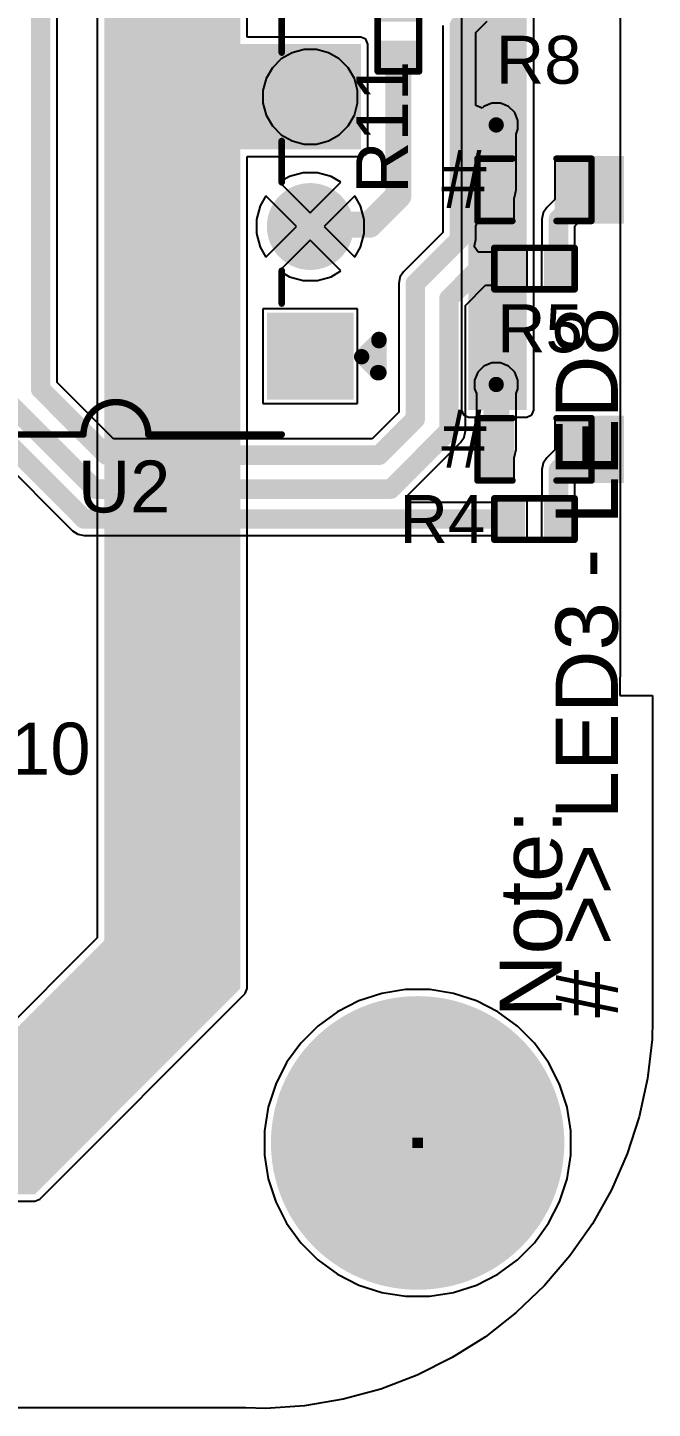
# Model space of a CAD drawing. Header units: millimetres. Extents: x -4.8 to 36.7, y -5.3 to 57.6.
# Drawn here: x 24.36 to 36.6, y -5.2 to 21.84 of the extents above; entities that cross this region are included whole.
import ezdxf

# ---------------------------------------------------------------- set-up
doc = ezdxf.new("R2010")
doc.units = ezdxf.units.MM
for name, color, linetype in [('BottomLayer', 5, 'Continuous'), ('BottomSolder', 6, 'Continuous'), ('MultiLayer', 9, 'Continuous'), ('PadHoleLayer', 156, 'Continuous'), ('TopLayer', 1, 'Continuous'), ('TopOverlay', 2, 'Continuous'), ('TopPaste', 8, 'Continuous'), ('TopSolder', 216, 'Continuous'), ('ViaHoleLayer', 16, 'Continuous')]:
    doc.layers.add(name, color=color, linetype=linetype)
doc.styles.add('Arial', font='', dxfattribs={"height": 0.2})
doc.styles.get('Arial').set_extended_font_data('Arial')

# ---------------------------------------------------------------- blocks, each defined once
blk = doc.blocks.new('DIP_18_50')
at = {"layer": 'BottomLayer'}
blk.add_hatch(color=5, dxfattribs=at).paths.add_polyline_path([(-4.61, 10.96), (-3.01, 10.96), (-3.01, 9.36), (-4.61, 9.36)])
h = blk.add_hatch(color=5, dxfattribs=at)
edge = h.paths.add_edge_path()
edge.add_arc((3.81, 10.16), 0.8, 0, 360)
h = blk.add_hatch(color=5, dxfattribs=at)
edge = h.paths.add_edge_path()
edge.add_arc((-3.81, 7.62), 0.8, 0, 360)
h = blk.add_hatch(color=5, dxfattribs=at)
edge = h.paths.add_edge_path()
edge.add_arc((3.81, 7.62), 0.8, 0, 360)
h = blk.add_hatch(color=5, dxfattribs=at)
edge = h.paths.add_edge_path()
edge.add_arc((-3.81, 5.08), 0.8, 0, 360)
h = blk.add_hatch(color=5, dxfattribs=at)
edge = h.paths.add_edge_path()
edge.add_arc((3.81, 5.08), 0.8, 0, 360)
h = blk.add_hatch(color=5, dxfattribs=at)
edge = h.paths.add_edge_path()
edge.add_arc((-3.81, 2.54), 0.8, 0, 360)
h = blk.add_hatch(color=5, dxfattribs=at)
edge = h.paths.add_edge_path()
edge.add_arc((3.81, 2.54), 0.8, 0, 360)
h = blk.add_hatch(color=5, dxfattribs=at)
edge = h.paths.add_edge_path()
edge.add_arc((-3.81, 0), 0.8, 0, 360)
h = blk.add_hatch(color=5, dxfattribs=at)
edge = h.paths.add_edge_path()
edge.add_arc((3.81, 0), 0.8, 0, 360)
h = blk.add_hatch(color=5, dxfattribs=at)
edge = h.paths.add_edge_path()
edge.add_arc((-3.81, -2.54), 0.8, 0, 360)
h = blk.add_hatch(color=5, dxfattribs=at)
edge = h.paths.add_edge_path()
edge.add_arc((3.81, -2.54), 0.8, 0, 360)
h = blk.add_hatch(color=5, dxfattribs=at)
edge = h.paths.add_edge_path()
edge.add_arc((-3.81, -5.08), 0.8, 0, 360)
h = blk.add_hatch(color=5, dxfattribs=at)
edge = h.paths.add_edge_path()
edge.add_arc((3.81, -5.08), 0.8, 0, 360)
h = blk.add_hatch(color=5, dxfattribs=at)
edge = h.paths.add_edge_path()
edge.add_arc((-3.81, -7.62), 0.8, 0, 360)
h = blk.add_hatch(color=5, dxfattribs=at)
edge = h.paths.add_edge_path()
edge.add_arc((3.81, -7.62), 0.8, 0, 360)
h = blk.add_hatch(color=5, dxfattribs=at)
edge = h.paths.add_edge_path()
edge.add_arc((-3.81, -10.16), 0.8, 0, 360)
h = blk.add_hatch(color=5, dxfattribs=at)
edge = h.paths.add_edge_path()
edge.add_arc((3.81, -10.16), 0.8, 0, 360)
at = {"layer": 'BottomSolder'}
blk.add_hatch(color=6, dxfattribs=at).paths.add_polyline_path([(-4.661, 11.011), (-2.959, 11.011), (-2.959, 9.309), (-4.661, 9.309)])
h = blk.add_hatch(color=6, dxfattribs=at)
edge = h.paths.add_edge_path()
edge.add_arc((3.81, 10.16), 0.851, 0, 360)
h = blk.add_hatch(color=6, dxfattribs=at)
edge = h.paths.add_edge_path()
edge.add_arc((-3.81, 7.62), 0.851, 0, 360)
h = blk.add_hatch(color=6, dxfattribs=at)
edge = h.paths.add_edge_path()
edge.add_arc((3.81, 7.62), 0.851, 0, 360)
h = blk.add_hatch(color=6, dxfattribs=at)
edge = h.paths.add_edge_path()
edge.add_arc((-3.81, 5.08), 0.851, 0, 360)
h = blk.add_hatch(color=6, dxfattribs=at)
edge = h.paths.add_edge_path()
edge.add_arc((3.81, 5.08), 0.851, 0, 360)
h = blk.add_hatch(color=6, dxfattribs=at)
edge = h.paths.add_edge_path()
edge.add_arc((-3.81, 2.54), 0.851, 0, 360)
h = blk.add_hatch(color=6, dxfattribs=at)
edge = h.paths.add_edge_path()
edge.add_arc((3.81, 2.54), 0.851, 0, 360)
h = blk.add_hatch(color=6, dxfattribs=at)
edge = h.paths.add_edge_path()
edge.add_arc((-3.81, 0), 0.851, 0, 360)
h = blk.add_hatch(color=6, dxfattribs=at)
edge = h.paths.add_edge_path()
edge.add_arc((3.81, 0), 0.851, 0, 360)
h = blk.add_hatch(color=6, dxfattribs=at)
edge = h.paths.add_edge_path()
edge.add_arc((-3.81, -2.54), 0.851, 0, 360)
h = blk.add_hatch(color=6, dxfattribs=at)
edge = h.paths.add_edge_path()
edge.add_arc((3.81, -2.54), 0.851, 0, 360)
h = blk.add_hatch(color=6, dxfattribs=at)
edge = h.paths.add_edge_path()
edge.add_arc((-3.81, -5.08), 0.851, 0, 360)
h = blk.add_hatch(color=6, dxfattribs=at)
edge = h.paths.add_edge_path()
edge.add_arc((3.81, -5.08), 0.851, 0, 360)
h = blk.add_hatch(color=6, dxfattribs=at)
edge = h.paths.add_edge_path()
edge.add_arc((-3.81, -7.62), 0.851, 0, 360)
h = blk.add_hatch(color=6, dxfattribs=at)
edge = h.paths.add_edge_path()
edge.add_arc((3.81, -7.62), 0.851, 0, 360)
h = blk.add_hatch(color=6, dxfattribs=at)
edge = h.paths.add_edge_path()
edge.add_arc((-3.81, -10.16), 0.851, 0, 360)
h = blk.add_hatch(color=6, dxfattribs=at)
edge = h.paths.add_edge_path()
edge.add_arc((3.81, -10.16), 0.851, 0, 360)
at = {"layer": 'MultiLayer'}
blk.add_hatch(color=9, dxfattribs=at).paths.add_polyline_path([(-4.61, 10.96), (-3.01, 10.96), (-3.01, 9.36), (-4.61, 9.36)])
h = blk.add_hatch(color=9, dxfattribs=at)
edge = h.paths.add_edge_path()
edge.add_arc((3.81, 10.16), 0.8, 0, 360)
h = blk.add_hatch(color=9, dxfattribs=at)
edge = h.paths.add_edge_path()
edge.add_arc((-3.81, 7.62), 0.8, 0, 360)
h = blk.add_hatch(color=9, dxfattribs=at)
edge = h.paths.add_edge_path()
edge.add_arc((3.81, 7.62), 0.8, 0, 360)
h = blk.add_hatch(color=9, dxfattribs=at)
edge = h.paths.add_edge_path()
edge.add_arc((-3.81, 5.08), 0.8, 0, 360)
h = blk.add_hatch(color=9, dxfattribs=at)
edge = h.paths.add_edge_path()
edge.add_arc((3.81, 5.08), 0.8, 0, 360)
h = blk.add_hatch(color=9, dxfattribs=at)
edge = h.paths.add_edge_path()
edge.add_arc((-3.81, 2.54), 0.8, 0, 360)
h = blk.add_hatch(color=9, dxfattribs=at)
edge = h.paths.add_edge_path()
edge.add_arc((3.81, 2.54), 0.8, 0, 360)
h = blk.add_hatch(color=9, dxfattribs=at)
edge = h.paths.add_edge_path()
edge.add_arc((-3.81, 0), 0.8, 0, 360)
h = blk.add_hatch(color=9, dxfattribs=at)
edge = h.paths.add_edge_path()
edge.add_arc((3.81, 0), 0.8, 0, 360)
h = blk.add_hatch(color=9, dxfattribs=at)
edge = h.paths.add_edge_path()
edge.add_arc((-3.81, -2.54), 0.8, 0, 360)
h = blk.add_hatch(color=9, dxfattribs=at)
edge = h.paths.add_edge_path()
edge.add_arc((3.81, -2.54), 0.8, 0, 360)
h = blk.add_hatch(color=9, dxfattribs=at)
edge = h.paths.add_edge_path()
edge.add_arc((-3.81, -5.08), 0.8, 0, 360)
h = blk.add_hatch(color=9, dxfattribs=at)
edge = h.paths.add_edge_path()
edge.add_arc((3.81, -5.08), 0.8, 0, 360)
h = blk.add_hatch(color=9, dxfattribs=at)
edge = h.paths.add_edge_path()
edge.add_arc((-3.81, -7.62), 0.8, 0, 360)
h = blk.add_hatch(color=9, dxfattribs=at)
edge = h.paths.add_edge_path()
edge.add_arc((3.81, -7.62), 0.8, 0, 360)
h = blk.add_hatch(color=9, dxfattribs=at)
edge = h.paths.add_edge_path()
edge.add_arc((-3.81, -10.16), 0.8, 0, 360)
h = blk.add_hatch(color=9, dxfattribs=at)
edge = h.paths.add_edge_path()
edge.add_arc((3.81, -10.16), 0.8, 0, 360)
at = {"layer": 'PadHoleLayer'}
h = blk.add_hatch(color=156, dxfattribs=at)
edge = h.paths.add_edge_path()
edge.add_arc((-3.81, 10.16), 0.5, 0, 360)
h = blk.add_hatch(color=156, dxfattribs=at)
edge = h.paths.add_edge_path()
edge.add_arc((3.81, 10.16), 0.5, 0, 360)
h = blk.add_hatch(color=156, dxfattribs=at)
edge = h.paths.add_edge_path()
edge.add_arc((-3.81, 7.62), 0.5, 0, 360)
h = blk.add_hatch(color=156, dxfattribs=at)
edge = h.paths.add_edge_path()
edge.add_arc((3.81, 7.62), 0.5, 0, 360)
h = blk.add_hatch(color=156, dxfattribs=at)
edge = h.paths.add_edge_path()
edge.add_arc((-3.81, 5.08), 0.5, 0, 360)
h = blk.add_hatch(color=156, dxfattribs=at)
edge = h.paths.add_edge_path()
edge.add_arc((3.81, 5.08), 0.5, 0, 360)
h = blk.add_hatch(color=156, dxfattribs=at)
edge = h.paths.add_edge_path()
edge.add_arc((-3.81, 2.54), 0.5, 0, 360)
h = blk.add_hatch(color=156, dxfattribs=at)
edge = h.paths.add_edge_path()
edge.add_arc((3.81, 2.54), 0.5, 0, 360)
h = blk.add_hatch(color=156, dxfattribs=at)
edge = h.paths.add_edge_path()
edge.add_arc((-3.81, 0), 0.5, 0, 360)
h = blk.add_hatch(color=156, dxfattribs=at)
edge = h.paths.add_edge_path()
edge.add_arc((3.81, 0), 0.5, 0, 360)
h = blk.add_hatch(color=156, dxfattribs=at)
edge = h.paths.add_edge_path()
edge.add_arc((-3.81, -2.54), 0.5, 0, 360)
h = blk.add_hatch(color=156, dxfattribs=at)
edge = h.paths.add_edge_path()
edge.add_arc((3.81, -2.54), 0.5, 0, 360)
h = blk.add_hatch(color=156, dxfattribs=at)
edge = h.paths.add_edge_path()
edge.add_arc((-3.81, -5.08), 0.5, 0, 360)
h = blk.add_hatch(color=156, dxfattribs=at)
edge = h.paths.add_edge_path()
edge.add_arc((3.81, -5.08), 0.5, 0, 360)
h = blk.add_hatch(color=156, dxfattribs=at)
edge = h.paths.add_edge_path()
edge.add_arc((-3.81, -7.62), 0.5, 0, 360)
h = blk.add_hatch(color=156, dxfattribs=at)
edge = h.paths.add_edge_path()
edge.add_arc((3.81, -7.62), 0.5, 0, 360)
h = blk.add_hatch(color=156, dxfattribs=at)
edge = h.paths.add_edge_path()
edge.add_arc((-3.81, -10.16), 0.5, 0, 360)
h = blk.add_hatch(color=156, dxfattribs=at)
edge = h.paths.add_edge_path()
edge.add_arc((3.81, -10.16), 0.5, 0, 360)
at = {"layer": 'TopLayer'}
blk.add_hatch(color=1, dxfattribs=at).paths.add_polyline_path([(-4.61, 10.96), (-3.01, 10.96), (-3.01, 9.36), (-4.61, 9.36)])
h = blk.add_hatch(color=1, dxfattribs=at)
edge = h.paths.add_edge_path()
edge.add_arc((3.81, 10.16), 0.8, 0, 360)
h = blk.add_hatch(color=1, dxfattribs=at)
edge = h.paths.add_edge_path()
edge.add_arc((-3.81, 7.62), 0.8, 0, 360)
h = blk.add_hatch(color=1, dxfattribs=at)
edge = h.paths.add_edge_path()
edge.add_arc((3.81, 7.62), 0.8, 0, 360)
h = blk.add_hatch(color=1, dxfattribs=at)
edge = h.paths.add_edge_path()
edge.add_arc((-3.81, 5.08), 0.8, 0, 360)
h = blk.add_hatch(color=1, dxfattribs=at)
edge = h.paths.add_edge_path()
edge.add_arc((3.81, 5.08), 0.8, 0, 360)
h = blk.add_hatch(color=1, dxfattribs=at)
edge = h.paths.add_edge_path()
edge.add_arc((-3.81, 2.54), 0.8, 0, 360)
h = blk.add_hatch(color=1, dxfattribs=at)
edge = h.paths.add_edge_path()
edge.add_arc((3.81, 2.54), 0.8, 0, 360)
h = blk.add_hatch(color=1, dxfattribs=at)
edge = h.paths.add_edge_path()
edge.add_arc((-3.81, 0), 0.8, 0, 360)
h = blk.add_hatch(color=1, dxfattribs=at)
edge = h.paths.add_edge_path()
edge.add_arc((3.81, 0), 0.8, 0, 360)
h = blk.add_hatch(color=1, dxfattribs=at)
edge = h.paths.add_edge_path()
edge.add_arc((-3.81, -2.54), 0.8, 0, 360)
h = blk.add_hatch(color=1, dxfattribs=at)
edge = h.paths.add_edge_path()
edge.add_arc((3.81, -2.54), 0.8, 0, 360)
h = blk.add_hatch(color=1, dxfattribs=at)
edge = h.paths.add_edge_path()
edge.add_arc((-3.81, -5.08), 0.8, 0, 360)
h = blk.add_hatch(color=1, dxfattribs=at)
edge = h.paths.add_edge_path()
edge.add_arc((3.81, -5.08), 0.8, 0, 360)
h = blk.add_hatch(color=1, dxfattribs=at)
edge = h.paths.add_edge_path()
edge.add_arc((-3.81, -7.62), 0.8, 0, 360)
h = blk.add_hatch(color=1, dxfattribs=at)
edge = h.paths.add_edge_path()
edge.add_arc((3.81, -7.62), 0.8, 0, 360)
h = blk.add_hatch(color=1, dxfattribs=at)
edge = h.paths.add_edge_path()
edge.add_arc((-3.81, -10.16), 0.8, 0, 360)
h = blk.add_hatch(color=1, dxfattribs=at)
edge = h.paths.add_edge_path()
edge.add_arc((3.81, -10.16), 0.8, 0, 360)
at = {"layer": 'TopSolder'}
blk.add_hatch(color=216, dxfattribs=at).paths.add_polyline_path([(-4.661, 11.011), (-2.959, 11.011), (-2.959, 9.309), (-4.661, 9.309)])
h = blk.add_hatch(color=216, dxfattribs=at)
edge = h.paths.add_edge_path()
edge.add_arc((3.81, 10.16), 0.851, 0, 360)
h = blk.add_hatch(color=216, dxfattribs=at)
edge = h.paths.add_edge_path()
edge.add_arc((-3.81, 7.62), 0.851, 0, 360)
h = blk.add_hatch(color=216, dxfattribs=at)
edge = h.paths.add_edge_path()
edge.add_arc((3.81, 7.62), 0.851, 0, 360)
h = blk.add_hatch(color=216, dxfattribs=at)
edge = h.paths.add_edge_path()
edge.add_arc((-3.81, 5.08), 0.851, 0, 360)
h = blk.add_hatch(color=216, dxfattribs=at)
edge = h.paths.add_edge_path()
edge.add_arc((3.81, 5.08), 0.851, 0, 360)
h = blk.add_hatch(color=216, dxfattribs=at)
edge = h.paths.add_edge_path()
edge.add_arc((-3.81, 2.54), 0.851, 0, 360)
h = blk.add_hatch(color=216, dxfattribs=at)
edge = h.paths.add_edge_path()
edge.add_arc((3.81, 2.54), 0.851, 0, 360)
h = blk.add_hatch(color=216, dxfattribs=at)
edge = h.paths.add_edge_path()
edge.add_arc((-3.81, 0), 0.851, 0, 360)
h = blk.add_hatch(color=216, dxfattribs=at)
edge = h.paths.add_edge_path()
edge.add_arc((3.81, 0), 0.851, 0, 360)
h = blk.add_hatch(color=216, dxfattribs=at)
edge = h.paths.add_edge_path()
edge.add_arc((-3.81, -2.54), 0.851, 0, 360)
h = blk.add_hatch(color=216, dxfattribs=at)
edge = h.paths.add_edge_path()
edge.add_arc((3.81, -2.54), 0.851, 0, 360)
h = blk.add_hatch(color=216, dxfattribs=at)
edge = h.paths.add_edge_path()
edge.add_arc((-3.81, -5.08), 0.851, 0, 360)
h = blk.add_hatch(color=216, dxfattribs=at)
edge = h.paths.add_edge_path()
edge.add_arc((3.81, -5.08), 0.851, 0, 360)
h = blk.add_hatch(color=216, dxfattribs=at)
edge = h.paths.add_edge_path()
edge.add_arc((-3.81, -7.62), 0.851, 0, 360)
h = blk.add_hatch(color=216, dxfattribs=at)
edge = h.paths.add_edge_path()
edge.add_arc((3.81, -7.62), 0.851, 0, 360)
h = blk.add_hatch(color=216, dxfattribs=at)
edge = h.paths.add_edge_path()
edge.add_arc((-3.81, -10.16), 0.851, 0, 360)
h = blk.add_hatch(color=216, dxfattribs=at)
edge = h.paths.add_edge_path()
edge.add_arc((3.81, -10.16), 0.851, 0, 360)
at = {"layer": 'TopOverlay'}
for points, const_width in [([(-0.635, 11.692), (-3.25, 11.692)], 0.127), ([(3.25, 11.692), (0.635, 11.692)], 0.127), ([(-5.156, 10.482), (-5.156, 9.855)], 0.3), ([(-4.817, 10.169), (-5.13, 10.482)], 0.3), ([(-4.817, 10.169), (-5.156, 9.83)], 0.3), ([(-3.25, 9.129), (-3.25, 8.485)], 0.127), ([(3.25, 9.295), (3.25, 8.485)], 0.127), ([(-3.25, 6.755), (-3.25, 5.945)], 0.127), ([(3.25, 6.755), (3.25, 5.945)], 0.127), ([(-3.25, 4.215), (-3.25, 3.405)], 0.127), ([(3.25, 4.215), (3.25, 3.405)], 0.127), ([(-3.25, 1.675), (-3.25, 0.865)], 0.127), ([(3.25, 1.675), (3.25, 0.865)], 0.127), ([(-3.25, -0.865), (-3.25, -1.675)], 0.127), ([(3.25, -0.865), (3.25, -1.675)], 0.127), ([(-3.25, -3.405), (-3.25, -4.215)], 0.127), ([(3.25, -3.405), (3.25, -4.215)], 0.127), ([(-3.25, -5.945), (-3.25, -6.755)], 0.127), ([(3.25, -5.945), (3.25, -6.755)], 0.127), ([(-3.25, -8.485), (-3.25, -9.295)], 0.127), ([(3.25, -8.485), (3.25, -9.295)], 0.127), ([(3.25, -11.667), (-3.25, -11.667)], 0.127)]:
    blk.add_lwpolyline(points, dxfattribs=dict(at, const_width=const_width))
for points, const_width in [([(-3.282, 11.692, 1), (-3.218, 11.692, 1)], 0.0635), ([(-0.667, 11.692, 1), (-0.603, 11.692, 1)], 0.0635), ([(-0.667, 11.692, 1), (-0.603, 11.692, 1)], 0.0635), ([(0.603, 11.692, 1), (0.667, 11.692, 1)], 0.0635), ([(0.603, 11.692, 1), (0.667, 11.692, 1)], 0.0635), ([(3.218, 11.692, 1), (3.282, 11.692, 1)], 0.0635), ([(-5.231, 10.482, 1), (-5.081, 10.482, 1)], 0.15), ([(-5.205, 10.482, 1), (-5.055, 10.482, 1)], 0.15), ([(-4.892, 10.169, 1), (-4.742, 10.169, 1)], 0.15), ([(-4.892, 10.169, 1), (-4.742, 10.169, 1)], 0.15), ([(-5.231, 9.855, 1), (-5.081, 9.855, 1)], 0.15), ([(-5.231, 9.83, 1), (-5.081, 9.83, 1)], 0.15), ([(-3.282, 9.129, 1), (-3.218, 9.129, 1)], 0.0635), ([(3.218, 9.295, 1), (3.282, 9.295, 1)], 0.0635), ([(-3.282, 8.485, 1), (-3.218, 8.485, 1)], 0.0635), ([(3.218, 8.485, 1), (3.282, 8.485, 1)], 0.0635), ([(-3.282, 6.755, 1), (-3.218, 6.755, 1)], 0.0635), ([(3.218, 6.755, 1), (3.282, 6.755, 1)], 0.0635), ([(-3.282, 5.945, 1), (-3.218, 5.945, 1)], 0.0635), ([(3.218, 5.945, 1), (3.282, 5.945, 1)], 0.0635), ([(-3.282, 4.215, 1), (-3.218, 4.215, 1)], 0.0635), ([(3.218, 4.215, 1), (3.282, 4.215, 1)], 0.0635), ([(-3.282, 3.405, 1), (-3.218, 3.405, 1)], 0.0635), ([(3.218, 3.405, 1), (3.282, 3.405, 1)], 0.0635), ([(-3.282, 1.675, 1), (-3.218, 1.675, 1)], 0.0635), ([(3.218, 1.675, 1), (3.282, 1.675, 1)], 0.0635), ([(-3.282, 0.865, 1), (-3.218, 0.865, 1)], 0.0635), ([(3.218, 0.865, 1), (3.282, 0.865, 1)], 0.0635), ([(-3.282, -0.865, 1), (-3.218, -0.865, 1)], 0.0635), ([(3.218, -0.865, 1), (3.282, -0.865, 1)], 0.0635), ([(-3.282, -1.675, 1), (-3.218, -1.675, 1)], 0.0635), ([(3.218, -1.675, 1), (3.282, -1.675, 1)], 0.0635), ([(-3.282, -3.405, 1), (-3.218, -3.405, 1)], 0.0635), ([(3.218, -3.405, 1), (3.282, -3.405, 1)], 0.0635), ([(-3.282, -4.215, 1), (-3.218, -4.215, 1)], 0.0635), ([(3.218, -4.215, 1), (3.282, -4.215, 1)], 0.0635), ([(-3.282, -5.945, 1), (-3.218, -5.945, 1)], 0.0635), ([(3.218, -5.945, 1), (3.282, -5.945, 1)], 0.0635), ([(-3.282, -6.755, 1), (-3.218, -6.755, 1)], 0.0635), ([(3.218, -6.755, 1), (3.282, -6.755, 1)], 0.0635), ([(-3.282, -8.485, 1), (-3.218, -8.485, 1)], 0.0635), ([(3.218, -8.485, 1), (3.282, -8.485, 1)], 0.0635), ([(-3.282, -9.295, 1), (-3.218, -9.295, 1)], 0.0635), ([(3.218, -9.295, 1), (3.282, -9.295, 1)], 0.0635), ([(-3.282, -11.667, 1), (-3.218, -11.667, 1)], 0.0635), ([(3.218, -11.667, 1), (3.282, -11.667, 1)], 0.0635)]:
    blk.add_lwpolyline(points, format="xyb", close=True, dxfattribs=dict(at, const_width=const_width))
at = {"layer": 'TopOverlay', "const_width": 0.127}
blk.add_lwpolyline([(0.635, 11.692, -1), (-0.635, 11.692)], format="xyb", dxfattribs=at)
blk = doc.blocks.new('R___0402_53')
at = {"layer": 'TopLayer'}
for points in [[(-0.699, -0.318), (-0.699, 0.318), (-0.241, 0.318), (-0.241, -0.318)], [(0.241, -0.318), (0.241, 0.318), (0.699, 0.318), (0.699, -0.318)]]:
    blk.add_hatch(color=1, dxfattribs=at).paths.add_polyline_path(points)
at = {"layer": 'TopPaste'}
for points in [[(-0.699, -0.318), (-0.699, 0.318), (-0.241, 0.318), (-0.241, -0.318)], [(0.241, -0.318), (0.241, 0.318), (0.699, 0.318), (0.699, -0.318)]]:
    blk.add_hatch(color=8, dxfattribs=at).paths.add_polyline_path(points)
at = {"layer": 'TopSolder'}
for points in [[(-0.754, -0.373), (-0.754, 0.373), (-0.186, 0.373), (-0.186, -0.373)], [(0.186, -0.373), (0.186, 0.373), (0.754, 0.373), (0.754, -0.373)]]:
    blk.add_hatch(color=216, dxfattribs=at).paths.add_polyline_path(points)
at = {"layer": 'TopOverlay'}
for points, const_width in [([(-0.787, 0.406), (0.787, 0.406)], 0.127), ([(-0.787, 0.406), (-0.787, -0.406)], 0.127), ([(0.787, 0.406), (0.787, -0.406)], 0.127), ([(-0.787, -0.406), (0.787, -0.406)], 0.127), ([(-0.813, -0.432), (0.813, -0.432)], 0.00323)]:
    blk.add_lwpolyline(points, dxfattribs=dict(at, const_width=const_width))
for points, const_width in [([(-0.819, 0.406, 1), (-0.756, 0.406, 1)], 0.0635), ([(-0.819, 0.406, 1), (-0.756, 0.406, 1)], 0.0635), ([(0.756, 0.406, 1), (0.819, 0.406, 1)], 0.0635), ([(0.756, 0.406, 1), (0.819, 0.406, 1)], 0.0635), ([(-0.819, -0.406, 1), (-0.756, -0.406, 1)], 0.0635), ([(-0.819, -0.406, 1), (-0.756, -0.406, 1)], 0.0635), ([(-0.814, -0.432, 1), (-0.812, -0.432, 1)], 0.00161), ([(0.756, -0.406, 1), (0.819, -0.406, 1)], 0.0635), ([(0.756, -0.406, 1), (0.819, -0.406, 1)], 0.0635), ([(0.812, -0.432, 1), (0.814, -0.432, 1)], 0.00161)]:
    blk.add_lwpolyline(points, format="xyb", close=True, dxfattribs=dict(at, const_width=const_width))
blk = doc.blocks.new('R___0402_64')
at = {"layer": 'TopLayer'}
for points in [[(-0.699, -0.318), (-0.699, 0.318), (-0.241, 0.318), (-0.241, -0.318)], [(0.241, -0.318), (0.241, 0.318), (0.699, 0.318), (0.699, -0.318)]]:
    blk.add_hatch(color=1, dxfattribs=at).paths.add_polyline_path(points)
at = {"layer": 'TopPaste'}
for points in [[(-0.699, -0.318), (-0.699, 0.318), (-0.241, 0.318), (-0.241, -0.318)], [(0.241, -0.318), (0.241, 0.318), (0.699, 0.318), (0.699, -0.318)]]:
    blk.add_hatch(color=8, dxfattribs=at).paths.add_polyline_path(points)
at = {"layer": 'TopSolder'}
for points in [[(-0.754, -0.373), (-0.754, 0.373), (-0.186, 0.373), (-0.186, -0.373)], [(0.186, -0.373), (0.186, 0.373), (0.754, 0.373), (0.754, -0.373)]]:
    blk.add_hatch(color=216, dxfattribs=at).paths.add_polyline_path(points)
at = {"layer": 'TopOverlay'}
for points, const_width in [([(-0.787, 0.406), (0.787, 0.406)], 0.127), ([(-0.787, -0.406), (-0.787, 0.406)], 0.127), ([(0.787, -0.406), (0.787, 0.406)], 0.127), ([(-0.787, -0.406), (0.787, -0.406)], 0.127), ([(-0.813, -0.432), (0.813, -0.432)], 0.00323)]:
    blk.add_lwpolyline(points, dxfattribs=dict(at, const_width=const_width))
for points, const_width in [([(-0.819, 0.406, 1), (-0.756, 0.406, 1)], 0.0635), ([(-0.819, 0.406, 1), (-0.756, 0.406, 1)], 0.0635), ([(0.756, 0.406, 1), (0.819, 0.406, 1)], 0.0635), ([(0.756, 0.406, 1), (0.819, 0.406, 1)], 0.0635), ([(-0.819, -0.406, 1), (-0.756, -0.406, 1)], 0.0635), ([(-0.819, -0.406, 1), (-0.756, -0.406, 1)], 0.0635), ([(-0.814, -0.432, 1), (-0.812, -0.432, 1)], 0.00161), ([(0.756, -0.406, 1), (0.819, -0.406, 1)], 0.0635), ([(0.756, -0.406, 1), (0.819, -0.406, 1)], 0.0635), ([(0.812, -0.432, 1), (0.814, -0.432, 1)], 0.00161)]:
    blk.add_lwpolyline(points, format="xyb", close=True, dxfattribs=dict(at, const_width=const_width))
blk = doc.blocks.new('R___0402_65')
at = {"layer": 'TopLayer'}
for points in [[(-0.699, -0.318), (-0.699, 0.318), (-0.241, 0.318), (-0.241, -0.318)], [(0.241, -0.318), (0.241, 0.318), (0.699, 0.318), (0.699, -0.318)]]:
    blk.add_hatch(color=1, dxfattribs=at).paths.add_polyline_path(points)
at = {"layer": 'TopPaste'}
for points in [[(-0.699, -0.318), (-0.699, 0.318), (-0.241, 0.318), (-0.241, -0.318)], [(0.241, -0.318), (0.241, 0.318), (0.699, 0.318), (0.699, -0.318)]]:
    blk.add_hatch(color=8, dxfattribs=at).paths.add_polyline_path(points)
at = {"layer": 'TopSolder'}
for points in [[(-0.754, -0.373), (-0.754, 0.373), (-0.186, 0.373), (-0.186, -0.373)], [(0.186, -0.373), (0.186, 0.373), (0.754, 0.373), (0.754, -0.373)]]:
    blk.add_hatch(color=216, dxfattribs=at).paths.add_polyline_path(points)
at = {"layer": 'TopOverlay'}
for points, const_width in [([(-0.787, 0.406), (0.787, 0.406)], 0.127), ([(-0.787, -0.406), (-0.787, 0.406)], 0.127), ([(0.787, -0.406), (0.787, 0.406)], 0.127), ([(-0.787, -0.406), (0.787, -0.406)], 0.127), ([(-0.813, -0.432), (0.813, -0.432)], 0.00323)]:
    blk.add_lwpolyline(points, dxfattribs=dict(at, const_width=const_width))
for points, const_width in [([(-0.819, 0.406, 1), (-0.756, 0.406, 1)], 0.0635), ([(-0.819, 0.406, 1), (-0.756, 0.406, 1)], 0.0635), ([(0.756, 0.406, 1), (0.819, 0.406, 1)], 0.0635), ([(0.756, 0.406, 1), (0.819, 0.406, 1)], 0.0635), ([(-0.819, -0.406, 1), (-0.756, -0.406, 1)], 0.0635), ([(-0.819, -0.406, 1), (-0.756, -0.406, 1)], 0.0635), ([(-0.814, -0.432, 1), (-0.812, -0.432, 1)], 0.00161), ([(0.756, -0.406, 1), (0.819, -0.406, 1)], 0.0635), ([(0.756, -0.406, 1), (0.819, -0.406, 1)], 0.0635), ([(0.812, -0.432, 1), (0.814, -0.432, 1)], 0.00161)]:
    blk.add_lwpolyline(points, format="xyb", close=True, dxfattribs=dict(at, const_width=const_width))
blk = doc.blocks.new('LED_0603_71')
at = {"layer": 'TopLayer'}
for points in [[(-1, 0.5), (-0.5, 0.5), (-0.5, -0.5), (-1, -0.5)], [(0.5, 0.5), (1, 0.5), (1, -0.5), (0.5, -0.5)]]:
    blk.add_hatch(color=1, dxfattribs=at).paths.add_polyline_path(points)
at = {"layer": 'TopOverlay'}
blk.add_hatch(color=2, dxfattribs=at).paths.add_polyline_path([(1.118, -0.66), (1.753, -0.66), (1.753, 0.66), (1.118, 0.66)])
at = {"layer": 'TopPaste'}
for points in [[(-1, 0.5), (-0.5, 0.5), (-0.5, -0.5), (-1, -0.5)], [(0.5, 0.5), (1, 0.5), (1, -0.5), (0.5, -0.5)]]:
    blk.add_hatch(color=8, dxfattribs=at).paths.add_polyline_path(points)
at = {"layer": 'TopSolder'}
for points in [[(-1.102, 0.602), (-0.398, 0.602), (-0.398, -0.602), (-1.102, -0.602)], [(0.398, 0.602), (1.102, 0.602), (1.102, -0.602), (0.398, -0.602)]]:
    blk.add_hatch(color=216, dxfattribs=at).paths.add_polyline_path(points)
at = {"layer": 'TopOverlay', "const_width": 0.127}
for points in [[(-1.118, -0.61), (-1.118, 0.61)], [(-1.118, 0.61), (-0.432, 0.61)], [(0.432, 0.61), (1.118, 0.61)], [(1.118, -0.61), (1.118, 0.61)], [(-1.118, -0.61), (-0.432, -0.61)], [(0.432, -0.61), (1.118, -0.61)]]:
    blk.add_lwpolyline(points, dxfattribs=at)
at = {"layer": 'TopOverlay', "const_width": 0.0635}
for points in [[(-1.149, 0.61, 1), (-1.086, 0.61, 1)], [(-1.149, 0.61, 1), (-1.086, 0.61, 1)], [(-0.464, 0.61, 1), (-0.4, 0.61, 1)], [(0.4, 0.61, 1), (0.464, 0.61, 1)], [(1.086, 0.61, 1), (1.149, 0.61, 1)], [(1.086, 0.61, 1), (1.149, 0.61, 1)], [(-1.149, -0.61, 1), (-1.086, -0.61, 1)], [(-1.149, -0.61, 1), (-1.086, -0.61, 1)], [(-0.464, -0.61, 1), (-0.4, -0.61, 1)], [(0.4, -0.61, 1), (0.464, -0.61, 1)], [(1.086, -0.61, 1), (1.149, -0.61, 1)], [(1.086, -0.61, 1), (1.149, -0.61, 1)]]:
    blk.add_lwpolyline(points, format="xyb", close=True, dxfattribs=at)
blk = doc.blocks.new('LED_0603_72')
at = {"layer": 'TopLayer'}
for points in [[(-1, 0.5), (-0.5, 0.5), (-0.5, -0.5), (-1, -0.5)], [(0.5, 0.5), (1, 0.5), (1, -0.5), (0.5, -0.5)]]:
    blk.add_hatch(color=1, dxfattribs=at).paths.add_polyline_path(points)
at = {"layer": 'TopOverlay'}
blk.add_hatch(color=2, dxfattribs=at).paths.add_polyline_path([(1.118, -0.66), (1.753, -0.66), (1.753, 0.66), (1.118, 0.66)])
at = {"layer": 'TopPaste'}
for points in [[(-1, 0.5), (-0.5, 0.5), (-0.5, -0.5), (-1, -0.5)], [(0.5, 0.5), (1, 0.5), (1, -0.5), (0.5, -0.5)]]:
    blk.add_hatch(color=8, dxfattribs=at).paths.add_polyline_path(points)
at = {"layer": 'TopSolder'}
for points in [[(-1.102, 0.602), (-0.398, 0.602), (-0.398, -0.602), (-1.102, -0.602)], [(0.398, 0.602), (1.102, 0.602), (1.102, -0.602), (0.398, -0.602)]]:
    blk.add_hatch(color=216, dxfattribs=at).paths.add_polyline_path(points)
at = {"layer": 'TopOverlay', "const_width": 0.127}
for points in [[(-1.118, -0.61), (-1.118, 0.61)], [(-1.118, 0.61), (-0.432, 0.61)], [(0.432, 0.61), (1.118, 0.61)], [(1.118, -0.61), (1.118, 0.61)], [(-1.118, -0.61), (-0.432, -0.61)], [(0.432, -0.61), (1.118, -0.61)]]:
    blk.add_lwpolyline(points, dxfattribs=at)
at = {"layer": 'TopOverlay', "const_width": 0.0635}
for points in [[(-1.149, 0.61, 1), (-1.086, 0.61, 1)], [(-1.149, 0.61, 1), (-1.086, 0.61, 1)], [(-0.464, 0.61, 1), (-0.4, 0.61, 1)], [(0.4, 0.61, 1), (0.464, 0.61, 1)], [(1.086, 0.61, 1), (1.149, 0.61, 1)], [(1.086, 0.61, 1), (1.149, 0.61, 1)], [(-1.149, -0.61, 1), (-1.086, -0.61, 1)], [(-1.149, -0.61, 1), (-1.086, -0.61, 1)], [(-0.464, -0.61, 1), (-0.4, -0.61, 1)], [(0.4, -0.61, 1), (0.464, -0.61, 1)], [(1.086, -0.61, 1), (1.149, -0.61, 1)], [(1.086, -0.61, 1), (1.149, -0.61, 1)]]:
    blk.add_lwpolyline(points, format="xyb", close=True, dxfattribs=at)

msp = doc.modelspace()

# ---------------------------------------------------------------- hatches: boundary and pattern name
at = {"layer": 'BottomLayer'}
for points in [[(34.138, 40.596), (32.995, 40.596), (32.995, 14.351), (34.138, 14.351)], [(28.524, 3.023), (28.524, 37.008), (25.857, 37.008), (25.857, 3.023)], [(30.888, 19.454), (30.888, 21.516), (26.746, 21.516), (26.746, 19.454)], [(28.524, 3.023), (26.721, 4.826), (22.695, 0.8), (24.498, -1.004)], [(17.196, 1.448), (17.196, -1.004), (24.498, -1.004), (24.498, 1.448)]]:
    msp.add_hatch(color=5, dxfattribs=at).paths.add_polyline_path(points)
h = msp.add_hatch(color=5, dxfattribs=at)
edge = h.paths.add_edge_path()
edge.add_arc((33.54, 19.933), 0.3, 0, 360)
h = msp.add_hatch(color=5, dxfattribs=at)
edge = h.paths.add_edge_path()
edge.add_arc((33.54, 14.851), 0.3, 0, 360)
at = {"layer": 'BottomSolder'}
msp.add_hatch(color=6, dxfattribs=at).paths.add_polyline_path([(31.898, 0.102), (32.102, 0.102), (32.102, -0.102), (31.898, -0.102)])
at = {"layer": 'PadHoleLayer'}
h = msp.add_hatch(color=156, dxfattribs=at)
edge = h.paths.add_edge_path()
edge.add_arc((32, 0), 2.875, 0, 360)
at = {"layer": 'TopLayer'}
h = msp.add_hatch(color=1, dxfattribs=at)
edge = h.paths.add_edge_path()
edge.add_arc((33.54, 19.933), 0.3, 0, 360)
h = msp.add_hatch(color=1, dxfattribs=at)
edge = h.paths.add_edge_path()
edge.add_arc((33.54, 14.851), 0.3, 0, 360)
at = {"layer": 'TopSolder'}
msp.add_hatch(color=216, dxfattribs=at).paths.add_polyline_path([(31.898, 0.102), (32.102, 0.102), (32.102, -0.102), (31.898, -0.102)])
at = {"layer": 'ViaHoleLayer'}
h = msp.add_hatch(color=16, dxfattribs=at)
edge = h.paths.add_edge_path()
edge.add_arc((33.54, 19.933), 0.15, 0, 360)
h = msp.add_hatch(color=16, dxfattribs=at)
edge = h.paths.add_edge_path()
edge.add_arc((33.54, 14.851), 0.15, 0, 360)

# ---------------------------------------------------------------- linework, layer by layer
at = {"layer": 'BottomLayer'}
for p, q in [((35.97, 43.053), (35.97, 9.18)), ((34.275, 14.351), (34.275, 40.596)), ((25.72, 34.694), (25.72, 4.019)), ((32.857, 34.556), (32.857, 14.351)), ((28.662, 21.654), (28.662, 24.396)), ((30.888, 21.654), (28.662, 21.654)), ((30.985, 21.614), (30.888, 21.654)), ((31.025, 21.516), (30.985, 21.614)), ((31.025, 19.454), (31.025, 21.516)), ((28.662, 3.023), (28.662, 19.316)), ((28.662, 19.316), (30.888, 19.316)), ((30.888, 19.316), (30.985, 19.356)), ((30.985, 19.356), (31.025, 19.454)), ((29.489, 18.926), (29.295, 18.814)), ((29.757, 18.998), (29.489, 18.926)), ((30.035, 18.998), (29.757, 18.998)), ((30.303, 18.926), (30.035, 18.998)), ((30.497, 18.814), (30.303, 18.926)), ((29.295, 18.814), (29.896, 18.214)), ((29.896, 18.214), (30.497, 18.814)), ((29.026, 18.545), (28.914, 18.351)), ((29.626, 17.944), (29.026, 18.545)), ((30.766, 18.545), (30.165, 17.944)), ((30.878, 18.351), (30.766, 18.545)), ((28.914, 18.351), (28.842, 18.083)), ((30.95, 18.083), (30.878, 18.351)), ((28.842, 18.083), (28.842, 17.805)), ((29.026, 17.343), (29.626, 17.944)), ((30.165, 17.944), (30.766, 17.343)), ((30.95, 17.805), (30.95, 18.083)), ((28.842, 17.805), (28.914, 17.537)), ((29.896, 17.675), (29.295, 17.074)), ((30.497, 17.074), (29.896, 17.675)), ((30.878, 17.537), (30.95, 17.805)), ((28.914, 17.537), (29.026, 17.343)), ((30.766, 17.343), (30.878, 17.537)), ((29.295, 17.074), (29.489, 16.962)), ((30.303, 16.962), (30.497, 17.074)), ((29.489, 16.962), (29.757, 16.89)), ((29.757, 16.89), (30.035, 16.89)), ((30.035, 16.89), (30.303, 16.962)), ((30.823, 16.331), (28.969, 16.331)), ((28.969, 16.331), (28.969, 14.477)), ((30.823, 14.477), (30.823, 16.331)), ((28.969, 14.477), (30.823, 14.477)), ((32.857, 14.351), (32.897, 14.254)), ((34.235, 14.254), (34.275, 14.351)), ((32.897, 14.254), (32.995, 14.214)), ((32.995, 14.214), (34.138, 14.214)), ((34.138, 14.214), (34.235, 14.254)), ((35.967, 9.127), (35.966, 9.119)), ((35.966, 9.119), (35.966, 8.763)), ((35.968, 9.142), (35.967, 9.127)), ((35.97, 9.157), (35.968, 9.142)), ((35.97, 9.18), (35.97, 9.18)), ((35.97, 9.18), (35.97, 9.172)), ((35.97, 9.172), (35.97, 9.157)), ((35.966, 8.763), (36.601, 8.763)), ((36.601, 8.763), (36.601, 2.407)), ((25.72, 4.019), (23.286, 1.585)), ((28.621, 2.925), (28.662, 3.023)), ((28.662, 3.023), (28.662, 3.023)), ((31.764, 3.002), (31.297, 2.928)), ((32.236, 3.002), (31.764, 3.002)), ((32.703, 2.928), (32.236, 3.002)), ((24.595, -1.101), (28.621, 2.925)), ((30.848, 2.782), (30.427, 2.568)), ((31.297, 2.928), (30.848, 2.782)), ((33.152, 2.782), (32.703, 2.928)), ((33.573, 2.568), (33.152, 2.782)), ((30.427, 2.568), (30.044, 2.29)), ((33.956, 2.29), (33.573, 2.568)), ((30.044, 2.29), (29.71, 1.956)), ((34.29, 1.956), (33.956, 2.29)), ((36.601, 2.407), (36.595, 2.024)), ((36.601, 2.407), (36.601, 2.407)), ((29.71, 1.956), (29.432, 1.573)), ((34.568, 1.573), (34.29, 1.956)), ((36.595, 2.024), (36.507, 1.263)), ((29.432, 1.573), (29.218, 1.152)), ((34.782, 1.152), (34.568, 1.573)), ((29.218, 1.152), (29.072, 0.703)), ((34.928, 0.703), (34.782, 1.152)), ((36.507, 1.263), (36.344, 0.514)), ((29.072, 0.703), (28.998, 0.236)), ((35.002, 0.236), (34.928, 0.703)), ((36.344, 0.514), (36.108, -0.215)), ((28.998, 0.236), (28.998, -0.236)), ((35.002, -0.236), (35.002, 0.236)), ((28.998, -0.236), (29.072, -0.703)), ((34.928, -0.703), (35.002, -0.236)), ((36.108, -0.215), (35.8, -0.916)), ((29.072, -0.703), (29.218, -1.152)), ((34.782, -1.152), (34.928, -0.703)), ((35.8, -0.916), (35.425, -1.584)), ((17.196, -1.141), (24.498, -1.141)), ((24.498, -1.141), (24.595, -1.101)), ((24.498, -1.141), (24.498, -1.141)), ((24.595, -1.101), (24.595, -1.101)), ((29.218, -1.152), (29.432, -1.573)), ((34.568, -1.573), (34.782, -1.152)), ((29.432, -1.573), (29.71, -1.956)), ((34.29, -1.956), (34.568, -1.573)), ((35.425, -1.584), (34.985, -2.212)), ((29.71, -1.956), (30.044, -2.29)), ((33.956, -2.29), (34.29, -1.956)), ((30.044, -2.29), (30.427, -2.568)), ((33.573, -2.568), (33.956, -2.29)), ((34.985, -2.212), (34.486, -2.793)), ((30.427, -2.568), (30.848, -2.782)), ((33.152, -2.782), (33.573, -2.568)), ((30.848, -2.782), (31.297, -2.928)), ((31.297, -2.928), (31.764, -3.002)), ((32.236, -3.002), (32.703, -2.928)), ((32.703, -2.928), (33.152, -2.782)), ((34.486, -2.793), (33.931, -3.321)), ((31.764, -3.002), (32.236, -3.002)), ((33.931, -3.321), (33.327, -3.793)), ((33.327, -3.793), (32.679, -4.202)), ((32.679, -4.202), (31.993, -4.544)), ((31.993, -4.544), (31.278, -4.818)), ((31.278, -4.818), (30.538, -5.019)), ((30.538, -5.019), (29.783, -5.146)), ((28.635, -5.185), (2.689, -5.185)), ((29.018, -5.197), (28.635, -5.185)), ((29.783, -5.146), (29.018, -5.197))]:
    msp.add_line(p, q, dxfattribs=at)
at = {"layer": 'TopLayer'}
for p, q in [((35.97, 43.053), (35.97, 9.18)), ((24.936, 14.891), (24.936, 24.79)), ((33.141, 21.745), (33.363, 21.967)), ((32.493, 21.879), (32.493, 17.824)), ((33.141, 20.317), (33.141, 21.745)), ((29.774, 21.411), (29.538, 21.348)), ((30.018, 21.411), (29.774, 21.411)), ((30.254, 21.348), (30.018, 21.411)), ((29.327, 21.226), (29.154, 21.053)), ((29.538, 21.348), (29.327, 21.226)), ((30.465, 21.226), (30.254, 21.348)), ((30.638, 21.053), (30.465, 21.226)), ((29.032, 20.842), (28.969, 20.606)), ((29.154, 21.053), (29.032, 20.842)), ((30.76, 20.842), (30.638, 21.053)), ((30.823, 20.606), (30.76, 20.842)), ((28.969, 20.606), (28.969, 20.362)), ((30.823, 20.362), (30.823, 20.606)), ((28.969, 20.362), (29.032, 20.126)), ((30.76, 20.126), (30.823, 20.362)), ((33.268, 20.264), (33.141, 20.317)), ((33.298, 20.295), (33.268, 20.264)), ((33.455, 20.36), (33.298, 20.295)), ((33.625, 20.36), (33.455, 20.36)), ((33.782, 20.295), (33.625, 20.36)), ((33.902, 20.175), (33.782, 20.295)), ((29.032, 20.126), (29.154, 19.915)), ((30.638, 19.915), (30.76, 20.126)), ((33.967, 20.018), (33.902, 20.175)), ((33.967, 19.848), (33.967, 20.018)), ((29.154, 19.915), (29.327, 19.742)), ((29.327, 19.742), (29.538, 19.62)), ((30.254, 19.62), (30.465, 19.742)), ((30.465, 19.742), (30.638, 19.915)), ((33.928, 19.755), (33.967, 19.848)), ((33.928, 18.663), (33.928, 19.755)), ((29.538, 19.62), (29.774, 19.557)), ((29.774, 19.557), (30.018, 19.557)), ((30.018, 19.557), (30.254, 19.62)), ((35.392, 19.264), (34.688, 19.264)), ((34.688, 19.264), (34.688, 18.474)), ((35.392, 18.061), (35.392, 19.264)), ((29.489, 18.926), (29.295, 18.814)), ((29.757, 18.998), (29.489, 18.926)), ((30.035, 18.998), (29.757, 18.998)), ((30.303, 18.926), (30.035, 18.998)), ((30.497, 18.814), (30.303, 18.926)), ((29.295, 18.814), (29.896, 18.214)), ((29.896, 18.214), (30.497, 18.814)), ((33.899, 18.514), (33.928, 18.663)), ((29.026, 18.545), (28.914, 18.351)), ((29.626, 17.944), (29.026, 18.545)), ((30.766, 18.545), (30.165, 17.944)), ((30.878, 18.351), (30.766, 18.545)), ((33.892, 18.503), (33.899, 18.514)), ((33.892, 18.061), (33.892, 18.503)), ((34.688, 18.474), (34.531, 18.317)), ((28.914, 18.351), (28.842, 18.083)), ((30.95, 18.083), (30.878, 18.351)), ((34.461, 18.212), (34.436, 18.088)), ((34.531, 18.317), (34.461, 18.212)), ((28.842, 18.083), (28.842, 17.805)), ((29.026, 17.343), (29.626, 17.944)), ((30.165, 17.944), (30.766, 17.343)), ((30.95, 17.805), (30.95, 18.083)), ((33.141, 17.954), (33.188, 18.061)), ((33.141, 17.69), (33.141, 17.954)), ((33.188, 18.061), (33.892, 18.061)), ((34.436, 18.088), (34.436, 17.539)), ((35.084, 17.954), (35.191, 18.061)), ((35.084, 17.539), (35.084, 17.954)), ((35.191, 18.061), (35.392, 18.061)), ((28.842, 17.805), (28.914, 17.537)), ((29.896, 17.675), (29.295, 17.074)), ((30.497, 17.074), (29.896, 17.675)), ((30.878, 17.537), (30.95, 17.805)), ((32.493, 17.824), (31.724, 17.056)), ((33.116, 17.566), (33.141, 17.69)), ((28.914, 17.537), (29.026, 17.343)), ((30.766, 17.343), (30.878, 17.537)), ((33.108, 17.555), (33.116, 17.566)), ((33.185, 17.441), (33.108, 17.555)), ((33.198, 17.443), (33.185, 17.441)), ((33.49, 17.443), (33.198, 17.443)), ((34.15, 17.539), (33.49, 17.539)), ((33.49, 17.539), (33.49, 17.443)), ((34.15, 16.701), (34.15, 17.539)), ((34.436, 17.539), (34.43, 17.539)), ((34.43, 17.539), (34.43, 16.701)), ((35.09, 17.539), (35.084, 17.539)), ((35.09, 16.701), (35.09, 17.539)), ((29.295, 17.074), (29.489, 16.962)), ((30.303, 16.962), (30.497, 17.074)), ((31.724, 17.056), (31.654, 16.95)), ((29.489, 16.962), (29.757, 16.89)), ((29.757, 16.89), (30.035, 16.89)), ((30.035, 16.89), (30.303, 16.962)), ((31.654, 16.95), (31.629, 16.827)), ((31.629, 16.827), (31.629, 14.307)), ((32.937, 16.401), (33.332, 16.796)), ((33.332, 16.796), (33.49, 16.796)), ((33.49, 16.796), (33.49, 16.701)), ((33.49, 16.701), (34.15, 16.701)), ((34.43, 16.701), (35.09, 16.701)), ((30.823, 16.331), (28.969, 16.331)), ((28.969, 16.331), (28.969, 14.477)), ((30.823, 14.477), (30.823, 16.331)), ((32.937, 13.945), (32.937, 16.401)), ((33.298, 15.213), (33.178, 15.093)), ((33.455, 15.278), (33.298, 15.213)), ((33.625, 15.278), (33.455, 15.278)), ((33.782, 15.213), (33.625, 15.278)), ((33.902, 15.093), (33.782, 15.213)), ((26.038, 13.79), (24.936, 14.891)), ((33.178, 15.093), (33.113, 14.936)), ((33.113, 14.936), (33.113, 14.766)), ((33.967, 14.936), (33.902, 15.093)), ((33.967, 14.766), (33.967, 14.936)), ((33.113, 14.766), (33.152, 14.673)), ((33.152, 14.673), (33.152, 13.581)), ((33.928, 14.673), (33.967, 14.766)), ((33.928, 13.581), (33.928, 14.673)), ((22.664, 14.558), (25.234, 11.988)), ((28.969, 14.477), (30.823, 14.477)), ((31.629, 14.307), (31.112, 13.79)), ((35.392, 14.182), (34.688, 14.182)), ((34.688, 14.182), (34.688, 13.572)), ((35.392, 12.979), (35.392, 14.182)), ((31.112, 13.79), (26.038, 13.79)), ((32.843, 13.716), (32.913, 13.821)), ((32.913, 13.821), (32.937, 13.945)), ((31.795, 12.668), (32.843, 13.716)), ((33.152, 13.581), (33.181, 13.432)), ((33.899, 13.432), (33.928, 13.581)), ((34.688, 13.572), (34.531, 13.415)), ((33.181, 13.432), (33.188, 13.421)), ((33.188, 13.421), (33.188, 12.979)), ((33.892, 13.421), (33.899, 13.432)), ((33.892, 12.979), (33.892, 13.421)), ((34.461, 13.31), (34.436, 13.186)), ((34.531, 13.415), (34.461, 13.31)), ((33.188, 12.979), (33.892, 12.979)), ((34.436, 13.186), (34.436, 12.636)), ((35.084, 12.636), (35.084, 12.979)), ((35.084, 12.979), (35.392, 12.979)), ((31.848, 12.541), (31.795, 12.668)), ((33.49, 12.541), (31.848, 12.541)), ((34.15, 12.636), (33.49, 12.636)), ((33.49, 12.636), (33.49, 12.541)), ((34.15, 11.798), (34.15, 12.636)), ((34.436, 12.636), (34.43, 12.636)), ((34.43, 12.636), (34.43, 11.798)), ((35.09, 12.636), (35.084, 12.636)), ((35.09, 11.798), (35.09, 12.636)), ((25.234, 11.988), (25.339, 11.918)), ((25.339, 11.918), (25.463, 11.894)), ((25.463, 11.894), (33.49, 11.894)), ((33.49, 11.894), (33.49, 11.798)), ((33.49, 11.798), (34.15, 11.798)), ((34.43, 11.798), (35.09, 11.798)), ((35.967, 9.127), (35.966, 9.119)), ((35.966, 9.119), (35.966, 8.763)), ((35.968, 9.142), (35.967, 9.127)), ((35.97, 9.157), (35.968, 9.142)), ((35.97, 9.18), (35.97, 9.18)), ((35.97, 9.18), (35.97, 9.172)), ((35.97, 9.172), (35.97, 9.157)), ((35.966, 8.763), (36.601, 8.763)), ((36.601, 8.763), (36.601, 2.407)), ((31.764, 3.002), (31.297, 2.928)), ((32.236, 3.002), (31.764, 3.002)), ((32.703, 2.928), (32.236, 3.002)), ((30.848, 2.782), (30.427, 2.568)), ((31.297, 2.928), (30.848, 2.782)), ((33.152, 2.782), (32.703, 2.928)), ((33.573, 2.568), (33.152, 2.782)), ((30.427, 2.568), (30.044, 2.29)), ((33.956, 2.29), (33.573, 2.568)), ((30.044, 2.29), (29.71, 1.956)), ((34.29, 1.956), (33.956, 2.29)), ((36.601, 2.407), (36.595, 2.024)), ((36.601, 2.407), (36.601, 2.407)), ((29.71, 1.956), (29.432, 1.573)), ((34.568, 1.573), (34.29, 1.956)), ((36.595, 2.024), (36.507, 1.263)), ((29.432, 1.573), (29.218, 1.152)), ((34.782, 1.152), (34.568, 1.573)), ((29.218, 1.152), (29.072, 0.703)), ((34.928, 0.703), (34.782, 1.152)), ((36.507, 1.263), (36.344, 0.514)), ((29.072, 0.703), (28.998, 0.236)), ((35.002, 0.236), (34.928, 0.703)), ((36.344, 0.514), (36.108, -0.215)), ((28.998, 0.236), (28.998, -0.236)), ((35.002, -0.236), (35.002, 0.236)), ((28.998, -0.236), (29.072, -0.703)), ((34.928, -0.703), (35.002, -0.236)), ((36.108, -0.215), (35.8, -0.916)), ((29.072, -0.703), (29.218, -1.152)), ((34.782, -1.152), (34.928, -0.703)), ((35.8, -0.916), (35.425, -1.584)), ((29.218, -1.152), (29.432, -1.573)), ((34.568, -1.573), (34.782, -1.152)), ((29.432, -1.573), (29.71, -1.956)), ((34.29, -1.956), (34.568, -1.573)), ((35.425, -1.584), (34.985, -2.212)), ((29.71, -1.956), (30.044, -2.29)), ((33.956, -2.29), (34.29, -1.956)), ((30.044, -2.29), (30.427, -2.568)), ((33.573, -2.568), (33.956, -2.29)), ((34.985, -2.212), (34.486, -2.793)), ((30.427, -2.568), (30.848, -2.782)), ((33.152, -2.782), (33.573, -2.568)), ((30.848, -2.782), (31.297, -2.928)), ((31.297, -2.928), (31.764, -3.002)), ((32.236, -3.002), (32.703, -2.928)), ((32.703, -2.928), (33.152, -2.782)), ((34.486, -2.793), (33.931, -3.321)), ((31.764, -3.002), (32.236, -3.002)), ((33.931, -3.321), (33.327, -3.793)), ((33.327, -3.793), (32.679, -4.202)), ((32.679, -4.202), (31.993, -4.544)), ((31.993, -4.544), (31.278, -4.818)), ((31.278, -4.818), (30.538, -5.019)), ((30.538, -5.019), (29.783, -5.146)), ((28.635, -5.185), (2.689, -5.185)), ((29.018, -5.197), (28.635, -5.185)), ((29.783, -5.146), (29.018, -5.197))]:
    msp.add_line(p, q, dxfattribs=at)
for points, const_width in [([(24.613, 14.757), (24.613, 24.79)], 0.381), ([(32.817, 21.879), (33.29, 22.352)], 0.381), ([(32.817, 17.69), (32.817, 21.879)], 0.381), ([(31.623, 18.546), (31.623, 21.07)], 0.508), ([(33.54, 18.663), (33.54, 19.933)], 0.508), ([(31.055, 17.978), (31.623, 18.546)], 0.508), ([(35.04, 18.368), (35.04, 18.618)], 0.381), ([(34.76, 18.088), (35.04, 18.368)], 0.381), ([(29.896, 17.944), (29.93, 17.978)], 0.508), ([(29.93, 17.978), (31.055, 17.978)], 0.508), ([(34.76, 17.12), (34.76, 18.088)], 0.381), ([(31.953, 16.827), (32.817, 17.69)], 0.381), ([(32.614, 16.535), (33.198, 17.12)], 0.381), ([(33.198, 17.12), (33.82, 17.12)], 0.381), ([(31.953, 14.173), (31.953, 16.827)], 0.381), ([(32.614, 13.945), (32.614, 16.535)], 0.381), ([(22.276, 15.404), (25.463, 12.217)], 0.381), ([(24.613, 14.757), (25.904, 13.466)], 0.381), ([(33.54, 13.581), (33.54, 14.851)], 0.508), ([(24.003, 14.478), (25.679, 12.802)], 0.381), ([(31.246, 13.466), (31.953, 14.173)], 0.381), ([(31.471, 12.802), (32.614, 13.945)], 0.381), ([(35.04, 13.466), (35.04, 13.716)], 0.381), ([(25.904, 13.466), (31.246, 13.466)], 0.381), ([(34.76, 13.186), (35.04, 13.466)], 0.381), ([(34.76, 12.217), (34.76, 13.186)], 0.381), ([(25.679, 12.802), (31.471, 12.802)], 0.381), ([(25.463, 12.217), (33.82, 12.217)], 0.381)]:
    msp.add_lwpolyline(points, dxfattribs=dict(at, const_width=const_width))
for points, const_width in [([(32.722, 21.879, 1), (32.912, 21.879, 1)], 0.191), ([(32.722, 21.879, 1), (32.912, 21.879, 1)], 0.191), ([(31.496, 21.07, 1), (31.75, 21.07, 1)], 0.254), ([(33.413, 19.933, 1), (33.667, 19.933, 1)], 0.254), ([(31.496, 18.546, 1), (31.75, 18.546, 1)], 0.254), ([(31.496, 18.546, 1), (31.75, 18.546, 1)], 0.254), ([(33.413, 18.663, 1), (33.667, 18.663, 1)], 0.254), ([(34.945, 18.618, 1), (35.135, 18.618, 1)], 0.191), ([(34.945, 18.368, 1), (35.135, 18.368, 1)], 0.191), ([(34.945, 18.368, 1), (35.135, 18.368, 1)], 0.191), ([(29.769, 17.944, 1), (30.023, 17.944, 1)], 0.254), ([(29.803, 17.978, 1), (30.057, 17.978, 1)], 0.254), ([(29.803, 17.978, 1), (30.057, 17.978, 1)], 0.254), ([(30.928, 17.978, 1), (31.182, 17.978, 1)], 0.254), ([(30.928, 17.978, 1), (31.182, 17.978, 1)], 0.254), ([(34.665, 18.088, 1), (34.855, 18.088, 1)], 0.191), ([(34.665, 18.088, 1), (34.855, 18.088, 1)], 0.191), ([(32.722, 17.69, 1), (32.912, 17.69, 1)], 0.191), ([(32.722, 17.69, 1), (32.912, 17.69, 1)], 0.191), ([(33.103, 17.12, 1), (33.293, 17.12, 1)], 0.191), ([(33.103, 17.12, 1), (33.293, 17.12, 1)], 0.191), ([(33.725, 17.12, 1), (33.915, 17.12, 1)], 0.191), ([(34.665, 17.12, 1), (34.855, 17.12, 1)], 0.191), ([(31.858, 16.827, 1), (32.048, 16.827, 1)], 0.191), ([(31.858, 16.827, 1), (32.048, 16.827, 1)], 0.191), ([(32.518, 16.535, 1), (32.709, 16.535, 1)], 0.191), ([(32.518, 16.535, 1), (32.709, 16.535, 1)], 0.191), ([(24.517, 14.757, 1), (24.708, 14.757, 1)], 0.191), ([(24.517, 14.757, 1), (24.708, 14.757, 1)], 0.191), ([(33.413, 14.851, 1), (33.667, 14.851, 1)], 0.254), ([(31.858, 14.173, 1), (32.048, 14.173, 1)], 0.191), ([(31.858, 14.173, 1), (32.048, 14.173, 1)], 0.191), ([(32.518, 13.945, 1), (32.709, 13.945, 1)], 0.191), ([(32.518, 13.945, 1), (32.709, 13.945, 1)], 0.191), ([(33.413, 13.581, 1), (33.667, 13.581, 1)], 0.254), ([(34.945, 13.716, 1), (35.135, 13.716, 1)], 0.191), ([(25.809, 13.466, 1), (25.999, 13.466, 1)], 0.191), ([(25.809, 13.466, 1), (25.999, 13.466, 1)], 0.191), ([(31.151, 13.466, 1), (31.341, 13.466, 1)], 0.191), ([(31.151, 13.466, 1), (31.341, 13.466, 1)], 0.191), ([(34.945, 13.466, 1), (35.135, 13.466, 1)], 0.191), ([(34.945, 13.466, 1), (35.135, 13.466, 1)], 0.191), ([(34.665, 13.186, 1), (34.855, 13.186, 1)], 0.191), ([(34.665, 13.186, 1), (34.855, 13.186, 1)], 0.191), ([(25.584, 12.802, 1), (25.775, 12.802, 1)], 0.191), ([(25.584, 12.802, 1), (25.775, 12.802, 1)], 0.191), ([(31.375, 12.802, 1), (31.566, 12.802, 1)], 0.191), ([(31.375, 12.802, 1), (31.566, 12.802, 1)], 0.191), ([(25.367, 12.217, 1), (25.558, 12.217, 1)], 0.191), ([(25.367, 12.217, 1), (25.558, 12.217, 1)], 0.191), ([(33.725, 12.217, 1), (33.915, 12.217, 1)], 0.191), ([(34.665, 12.217, 1), (34.855, 12.217, 1)], 0.191)]:
    msp.add_lwpolyline(points, format="xyb", close=True, dxfattribs=dict(at, const_width=const_width))

# ---------------------------------------------------------------- block references
for name, p, rotation in [('DIP_18_50', (26.086, 25.564), 180), ('R___0402_53', (31.623, 21.769), 90)]:
    msp.add_blockref(name, p, dxfattribs=dict(rotation=rotation))
for name, p in [('LED_0603_71', (34.29, 18.663)), ('R___0402_64', (34.29, 17.12)), ('LED_0603_72', (34.29, 13.581)), ('R___0402_65', (34.29, 12.217))]:
    msp.add_blockref(name, p)

# ---------------------------------------------------------------- texts
at = {"layer": 'TopOverlay', "style": 'Arial'}
for s, height, p in [('R8', 0.9398, (33.532, 20.739)), ('#', 1.143, (32.467, 18.305)), ('R5', 0.9398, (33.558, 15.481)), ('#', 1.143, (32.467, 13.223)), ('U2', 1.016, (25.341, 12.345)), ('R4', 0.9398, (31.646, 11.748)), ('R10', 1.016, (22.987, 7.214))]:
    msp.add_text(s, height=height, dxfattribs=at).set_placement(p)
for s, height, p in [('R11', 1.016, (31.813, 18.584)), ('# >> LED3 - LED8', 1.2192, (35.924, 2.449)), ('Note:', 1.2192, (34.826, 2.46))]:
    msp.add_text(s, height=height, rotation=90, dxfattribs=at).set_placement(p)

doc.saveas('drawing.dxf')
